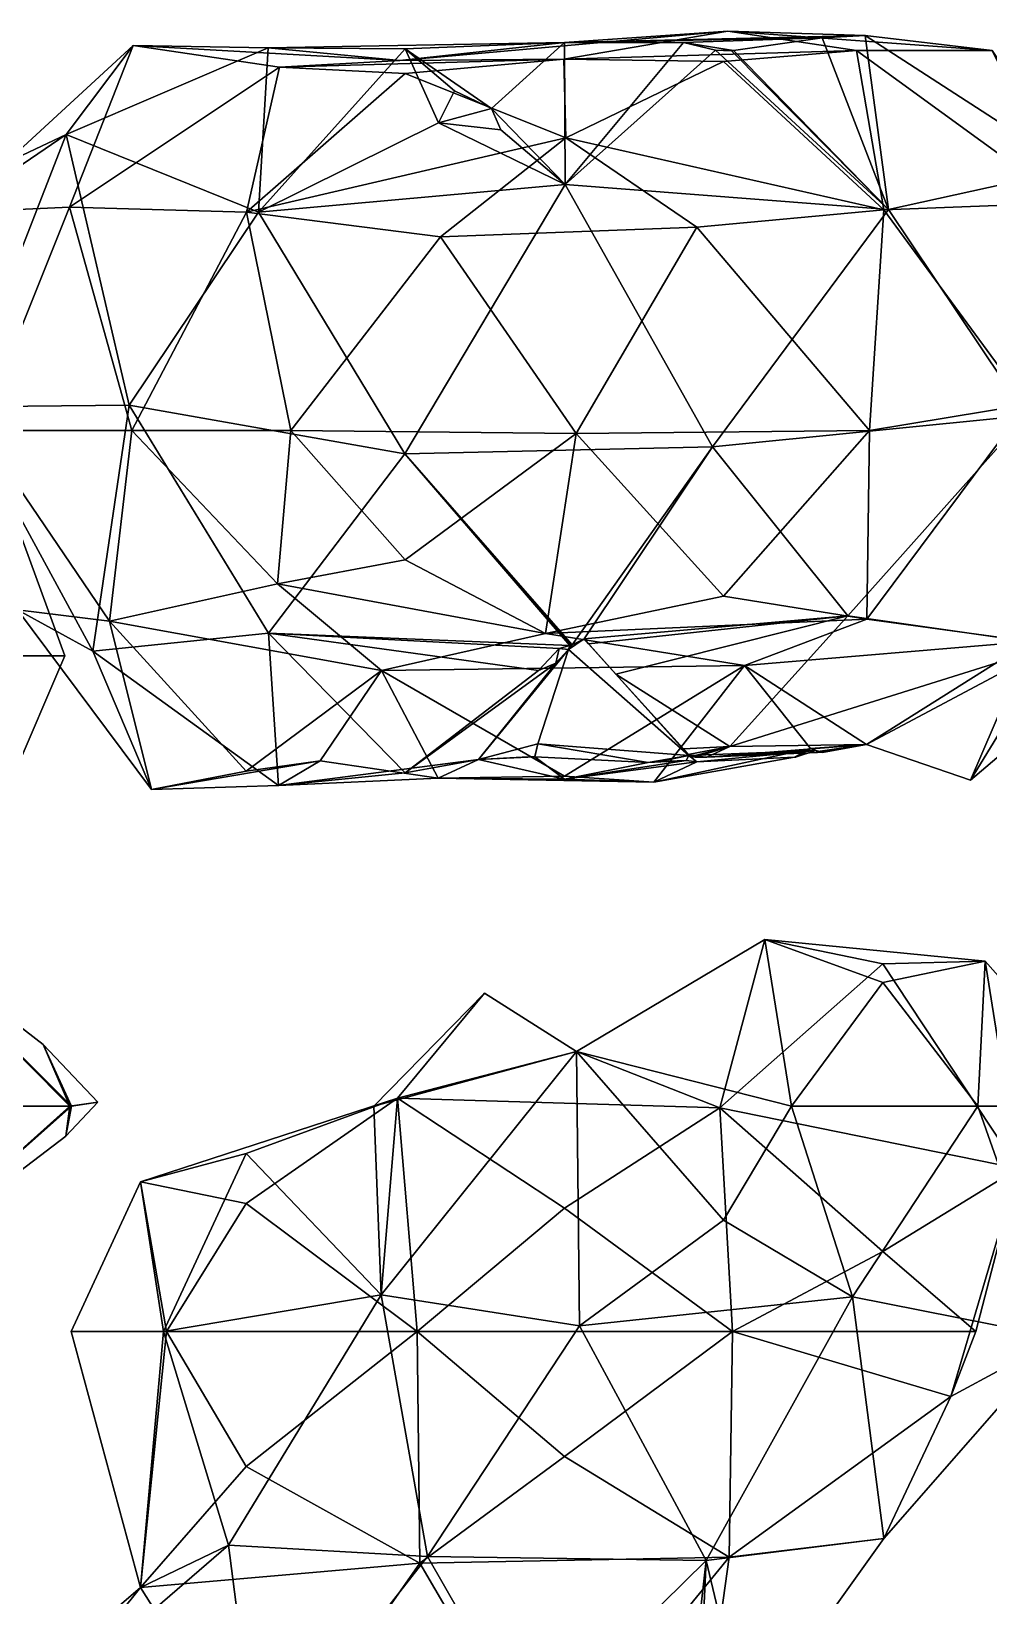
# Model space of a CAD drawing. Extents: x 290095 to 295679, y 4553756 to 4561441.
# Drawn here: x 292763.4 to 292839.2, y 4557870.4 to 4557994.2 of the extents above; entities that cross this region are included whole.
import ezdxf

# ---------------------------------------------------------------- set-up
doc = ezdxf.new("R2010")
doc.units = 0
doc.layers.add('Au_ppm_Pref_-_0_5', color=7, linetype='CONTINUOUS')

msp = doc.modelspace()

# ---------------------------------------------------------------- linework, layer by layer
at = {"layer": 'Au_ppm_Pref_-_0_5'}
for points in [[(292805.6, 4557991.96, 1835.7), (292818.6, 4557994.16, 1841.07), (292792.62, 4557991.84, 1841.02)], [(292805.66, 4557993.28, 1846.69), (292792.62, 4557991.84, 1841.02), (292818.6, 4557994.16, 1841.07)], [(292805.6, 4557991.96, 1835.7), (292828.77, 4557992.64, 1836.13), (292818.6, 4557994.16, 1841.07)], [(292805.66, 4557993.28, 1846.69), (292818.6, 4557994.16, 1841.07), (292829.46, 4557993.83, 1846.32)], [(292818.6, 4557994.16, 1841.07), (292839.52, 4557992.64, 1841.19), (292829.46, 4557993.83, 1846.32)], [(292839.52, 4557992.64, 1841.19), (292818.6, 4557994.16, 1841.07), (292828.77, 4557992.64, 1836.13)], [(292757.13, 4557979.83, 1841.63), (292766.46, 4557980.24, 1835.26), (292771.51, 4557993.04, 1841.19)], [(292757.13, 4557979.83, 1841.63), (292771.51, 4557993.04, 1841.19), (292766.21, 4557985.99, 1847.69)], [(292771.51, 4557993.04, 1841.19), (292782.2, 4557992.84, 1846.16), (292766.21, 4557985.99, 1847.69)], [(292771.51, 4557993.04, 1841.19), (292766.46, 4557980.24, 1835.26), (292783.08, 4557991.33, 1836.3)], [(292792.62, 4557991.84, 1841.02), (292782.2, 4557992.84, 1846.16), (292771.51, 4557993.04, 1841.19)], [(292792.62, 4557991.84, 1841.02), (292771.51, 4557993.04, 1841.19), (292783.08, 4557991.33, 1836.3)], [(292805.66, 4557993.28, 1846.69), (292793.05, 4557992.77, 1851.26), (292782.2, 4557992.84, 1846.16)], [(292805.66, 4557993.28, 1846.69), (292782.2, 4557992.84, 1846.16), (292792.62, 4557991.84, 1841.02)], [(292793.05, 4557992.77, 1851.26), (292805.66, 4557993.28, 1846.69), (292799.87, 4557988.06, 1851.97)], [(292805.72, 4557982.03, 1853.85), (292799.87, 4557988.06, 1851.97), (292805.66, 4557993.28, 1846.69)], [(292805.66, 4557993.28, 1846.69), (292829.46, 4557993.83, 1846.32), (292826.05, 4557993.65, 1847.88)], [(292815.07, 4557993.26, 1850.22), (292805.66, 4557993.28, 1846.69), (292826.05, 4557993.65, 1847.88)], [(292815.07, 4557993.26, 1850.22), (292805.72, 4557982.03, 1853.85), (292805.66, 4557993.28, 1846.69)], [(292817.6, 4557992.67, 1851.54), (292805.72, 4557982.03, 1853.85), (292815.07, 4557993.26, 1850.22)], [(292815.07, 4557993.26, 1850.22), (292826.05, 4557993.65, 1847.88), (292819.04, 4557992.65, 1851.41)], [(292817.6, 4557992.67, 1851.54), (292815.07, 4557993.26, 1850.22), (292819.04, 4557992.65, 1851.41)], [(292831.3, 4557980.07, 1853.14), (292819.04, 4557992.65, 1851.41), (292826.05, 4557993.65, 1847.88)], [(292829.46, 4557993.83, 1846.32), (292831.3, 4557980.07, 1853.14), (292826.05, 4557993.65, 1847.88)], [(292829.46, 4557993.83, 1846.32), (292839.52, 4557992.64, 1841.19), (292845.82, 4557983.26, 1847)], [(292831.3, 4557980.07, 1853.14), (292829.46, 4557993.83, 1846.32), (292845.82, 4557983.26, 1847)], [(292781.43, 4557979.85, 1852.87), (292766.21, 4557985.99, 1847.69), (292782.2, 4557992.84, 1846.16)], [(292781.43, 4557979.85, 1852.87), (292782.2, 4557992.84, 1846.16), (292793.05, 4557992.77, 1851.26)], [(292793.05, 4557992.77, 1851.26), (292795.68, 4557986.91, 1852.43), (292781.43, 4557979.85, 1852.87)], [(292805.6, 4557991.96, 1835.7), (292792.62, 4557991.84, 1841.02), (292783.08, 4557991.33, 1836.3)], [(292805.6, 4557991.96, 1835.7), (292783.08, 4557991.33, 1836.3), (292793.05, 4557990.81, 1831.78)], [(292793.05, 4557992.77, 1851.26), (292796.96, 4557989.45, 1852.06), (292795.68, 4557986.91, 1852.43)], [(292799.87, 4557988.06, 1851.97), (292796.96, 4557989.45, 1852.06), (292793.05, 4557992.77, 1851.26)], [(292805.6, 4557991.96, 1835.7), (292793.05, 4557990.81, 1831.78), (292805.77, 4557985.73, 1829.26)], [(292805.6, 4557991.96, 1835.7), (292818.25, 4557991.77, 1831.46), (292828.77, 4557992.64, 1836.13)], [(292805.6, 4557991.96, 1835.7), (292805.77, 4557985.73, 1829.26), (292818.25, 4557991.77, 1831.46)], [(292805.72, 4557982.03, 1853.85), (292817.6, 4557992.67, 1851.54), (292831.3, 4557980.07, 1853.14)], [(292830.95, 4557980.03, 1828.75), (292818.25, 4557991.77, 1831.46), (292805.77, 4557985.73, 1829.26)], [(292818.73, 4557992.63, 1851.5), (292818.89, 4557992.6, 1851.5), (292817.6, 4557992.67, 1851.54)], [(292817.6, 4557992.67, 1851.54), (292818.89, 4557992.6, 1851.5), (292831.3, 4557980.07, 1853.14)], [(292817.6, 4557992.67, 1851.54), (292819.04, 4557992.65, 1851.41), (292818.73, 4557992.63, 1851.5)], [(292818.25, 4557991.77, 1831.46), (292830.95, 4557980.03, 1828.75), (292828.77, 4557992.64, 1836.13)], [(292818.73, 4557992.63, 1851.5), (292819.04, 4557992.65, 1851.41), (292818.89, 4557992.6, 1851.5)], [(292818.89, 4557992.6, 1851.5), (292819.04, 4557992.65, 1851.41), (292831.3, 4557980.07, 1853.14)], [(292830.95, 4557980.03, 1828.75), (292845.37, 4557980.58, 1835.34), (292828.77, 4557992.64, 1836.13)], [(292839.52, 4557992.64, 1841.19), (292828.77, 4557992.64, 1836.13), (292845.37, 4557980.58, 1835.34)], [(292783.08, 4557991.33, 1836.3), (292766.46, 4557980.24, 1835.26), (292780.48, 4557979.86, 1830.03)], [(292780.48, 4557979.86, 1830.03), (292793.05, 4557990.81, 1831.78), (292783.08, 4557991.33, 1836.3)], [(292780.48, 4557979.86, 1830.03), (292805.77, 4557985.73, 1829.26), (292793.05, 4557990.81, 1831.78)], [(292795.68, 4557986.91, 1852.43), (292796.96, 4557989.45, 1852.06), (292799.87, 4557988.06, 1851.97)], [(292800.62, 4557986.35, 1852.8), (292795.68, 4557986.91, 1852.43), (292799.87, 4557988.06, 1851.97)], [(292800.62, 4557986.35, 1852.8), (292799.87, 4557988.06, 1851.97), (292805.72, 4557982.03, 1853.85)], [(292795.68, 4557986.91, 1852.43), (292805.72, 4557982.03, 1853.85), (292781.43, 4557979.85, 1852.87)], [(292805.72, 4557982.03, 1853.85), (292795.68, 4557986.91, 1852.43), (292800.62, 4557986.35, 1852.8)], [(292757.13, 4557979.83, 1841.63), (292766.21, 4557985.99, 1847.69), (292754.35, 4557980.39, 1847.13)], [(292757.79, 4557964.46, 1846.84), (292754.35, 4557980.39, 1847.13), (292766.21, 4557985.99, 1847.69)], [(292771.2, 4557964.59, 1852.24), (292757.79, 4557964.46, 1846.84), (292766.21, 4557985.99, 1847.69)], [(292781.43, 4557979.85, 1852.87), (292771.2, 4557964.59, 1852.24), (292766.21, 4557985.99, 1847.69)], [(292780.48, 4557979.86, 1830.03), (292795.83, 4557977.89, 1825.51), (292805.77, 4557985.73, 1829.26)], [(292795.83, 4557977.89, 1825.51), (292816.13, 4557978.65, 1824.95), (292805.77, 4557985.73, 1829.26)], [(292816.13, 4557978.65, 1824.95), (292830.95, 4557980.03, 1828.75), (292805.77, 4557985.73, 1829.26)], [(292842.24, 4557963.75, 1852.61), (292831.3, 4557980.07, 1853.14), (292845.82, 4557983.26, 1847)], [(292805.72, 4557982.03, 1853.85), (292793.02, 4557960.73, 1854.44), (292781.43, 4557979.85, 1852.87)], [(292793.02, 4557960.73, 1854.44), (292805.72, 4557982.03, 1853.85), (292817.37, 4557961.28, 1855.17)], [(292817.37, 4557961.28, 1855.17), (292805.72, 4557982.03, 1853.85), (292831.3, 4557980.07, 1853.14)], [(292845.37, 4557980.58, 1835.34), (292830.95, 4557980.03, 1828.75), (292842.26, 4557964.64, 1829.58)], [(292759.36, 4557962.57, 1835.98), (292766.46, 4557980.24, 1835.26), (292757.13, 4557979.83, 1841.63)], [(292771.39, 4557962.57, 1829.68), (292766.46, 4557980.24, 1835.26), (292759.36, 4557962.57, 1835.98)], [(292780.48, 4557979.86, 1830.03), (292766.46, 4557980.24, 1835.26), (292771.39, 4557962.57, 1829.68)], [(292771.2, 4557964.59, 1852.24), (292781.43, 4557979.85, 1852.87), (292793.02, 4557960.73, 1854.44)], [(292780.48, 4557979.86, 1830.03), (292771.39, 4557962.57, 1829.68), (292783.98, 4557962.57, 1825.04)], [(292780.48, 4557979.86, 1830.03), (292783.98, 4557962.57, 1825.04), (292795.83, 4557977.89, 1825.51)], [(292829.8, 4557962.57, 1823.87), (292830.95, 4557980.03, 1828.75), (292816.13, 4557978.65, 1824.95)], [(292842.24, 4557963.75, 1852.61), (292817.37, 4557961.28, 1855.17), (292831.3, 4557980.07, 1853.14)], [(292842.26, 4557964.64, 1829.58), (292830.95, 4557980.03, 1828.75), (292829.8, 4557962.57, 1823.87)], [(292795.83, 4557977.89, 1825.51), (292806.59, 4557962.35, 1823.22), (292816.13, 4557978.65, 1824.95)], [(292816.13, 4557978.65, 1824.95), (292806.59, 4557962.35, 1823.22), (292829.8, 4557962.57, 1823.87)], [(292795.83, 4557977.89, 1825.51), (292783.98, 4557962.57, 1825.04), (292806.59, 4557962.35, 1823.22)], [(292771.2, 4557964.59, 1852.24), (292768.32, 4557945.11, 1846.98), (292757.79, 4557964.46, 1846.84)], [(292768.32, 4557945.11, 1846.98), (292762.35, 4557948.39, 1841.19), (292757.79, 4557964.46, 1846.84)], [(292782.23, 4557946.53, 1851.64), (292768.32, 4557945.11, 1846.98), (292771.2, 4557964.59, 1852.24)], [(292771.2, 4557964.59, 1852.24), (292793.02, 4557960.73, 1854.44), (292782.23, 4557946.53, 1851.64)], [(292842.53, 4557945.87, 1835.73), (292842.26, 4557964.64, 1829.58), (292829.58, 4557947.66, 1829.68)], [(292829.58, 4557947.66, 1829.68), (292842.26, 4557964.64, 1829.58), (292829.8, 4557962.57, 1823.87)], [(292842.24, 4557963.75, 1852.61), (292828.08, 4557947.92, 1852.3), (292817.37, 4557961.28, 1855.17)], [(292842.24, 4557963.75, 1852.61), (292844.34, 4557945.58, 1847.46), (292828.08, 4557947.92, 1852.3)], [(292771.39, 4557962.57, 1829.68), (292759.36, 4557962.57, 1835.98), (292769.63, 4557947.48, 1836.18)], [(292769.63, 4557947.48, 1836.18), (292759.36, 4557962.57, 1835.98), (292762.35, 4557948.39, 1841.19)], [(292782.94, 4557950.44, 1830.04), (292771.39, 4557962.57, 1829.68), (292769.63, 4557947.48, 1836.18)], [(292771.39, 4557962.57, 1829.68), (292782.94, 4557950.44, 1830.04), (292783.98, 4557962.57, 1825.04)], [(292782.94, 4557950.44, 1830.04), (292793.05, 4557952.33, 1825.9), (292783.98, 4557962.57, 1825.04)], [(292783.98, 4557962.57, 1825.04), (292793.05, 4557952.33, 1825.9), (292806.59, 4557962.35, 1823.22)], [(292804.14, 4557946.51, 1830.11), (292806.59, 4557962.35, 1823.22), (292793.05, 4557952.33, 1825.9)], [(292804.14, 4557946.51, 1830.11), (292818.25, 4557949.47, 1824.95), (292806.59, 4557962.35, 1823.22)], [(292829.8, 4557962.57, 1823.87), (292806.59, 4557962.35, 1823.22), (292818.25, 4557949.47, 1824.95)], [(292818.25, 4557949.47, 1824.95), (292829.58, 4557947.66, 1829.68), (292829.8, 4557962.57, 1823.87)], [(292793.02, 4557960.73, 1854.44), (292817.37, 4557961.28, 1855.17), (292806.25, 4557945.63, 1851.33)], [(292807.2, 4557946.09, 1851.46), (292806.25, 4557945.63, 1851.33), (292817.37, 4557961.28, 1855.17)], [(292828.08, 4557947.92, 1852.3), (292807.2, 4557946.09, 1851.46), (292817.37, 4557961.28, 1855.17)], [(292782.23, 4557946.53, 1851.64), (292793.02, 4557960.73, 1854.44), (292806.08, 4557945.56, 1851.32)], [(292806.16, 4557945.59, 1851.32), (292806.08, 4557945.56, 1851.32), (292793.02, 4557960.73, 1854.44)], [(292806.25, 4557945.63, 1851.33), (292806.16, 4557945.59, 1851.32), (292793.02, 4557960.73, 1854.44)], [(292759.41, 4557944.75, 1874.87), (292766.1, 4557944.75, 1876.83), (292762.4, 4557954.85, 1876.83)], [(292762.4, 4557954.85, 1876.83), (292766.1, 4557944.75, 1876.83), (292760.76, 4557944.75, 1879.42)], [(292804.14, 4557946.51, 1830.11), (292793.05, 4557952.33, 1825.9), (292782.94, 4557950.44, 1830.04)], [(292782.94, 4557950.44, 1830.04), (292769.63, 4557947.48, 1836.18), (292791.18, 4557943.59, 1834.98)], [(292804.14, 4557946.51, 1830.11), (292782.94, 4557950.44, 1830.04), (292791.18, 4557943.59, 1834.98)], [(292768.32, 4557945.11, 1846.98), (292772.97, 4557934.17, 1841.19), (292762.35, 4557948.39, 1841.19)], [(292762.35, 4557948.39, 1841.19), (292772.97, 4557934.17, 1841.19), (292769.63, 4557947.48, 1836.18)], [(292804.14, 4557946.51, 1830.11), (292829.58, 4557947.66, 1829.68), (292818.25, 4557949.47, 1824.95)], [(292772.97, 4557934.17, 1841.19), (292780.45, 4557935.63, 1838.15), (292769.63, 4557947.48, 1836.18)], [(292769.63, 4557947.48, 1836.18), (292780.45, 4557935.63, 1838.15), (292791.18, 4557943.59, 1834.98)], [(292804.14, 4557946.51, 1830.11), (292819.91, 4557943.99, 1834.56), (292829.58, 4557947.66, 1829.68)], [(292828.08, 4557947.92, 1852.3), (292807.56, 4557945.7, 1851.38), (292807.2, 4557946.09, 1851.46)], [(292828.08, 4557947.92, 1852.3), (292809.72, 4557943.31, 1850.18), (292807.56, 4557945.7, 1851.38)], [(292809.72, 4557943.31, 1850.18), (292828.08, 4557947.92, 1852.3), (292818.74, 4557937.58, 1847.3)], [(292818.74, 4557937.58, 1847.3), (292828.08, 4557947.92, 1852.3), (292844.34, 4557945.58, 1847.46)], [(292842.53, 4557945.87, 1835.73), (292829.58, 4557947.66, 1829.68), (292819.91, 4557943.99, 1834.56)], [(292782.23, 4557946.53, 1851.64), (292783.02, 4557934.5, 1845.82), (292768.32, 4557945.11, 1846.98)], [(292782.23, 4557946.53, 1851.64), (292805.23, 4557945.32, 1851.3), (292803.61, 4557943.58, 1851.1)], [(292782.23, 4557946.53, 1851.64), (292806.08, 4557945.56, 1851.32), (292805.23, 4557945.32, 1851.3)], [(292782.23, 4557946.53, 1851.64), (292803.61, 4557943.58, 1851.1), (292793.05, 4557935.5, 1850.21)], [(292782.23, 4557946.53, 1851.64), (292793.05, 4557935.5, 1850.21), (292783.02, 4557934.5, 1845.82)], [(292804.14, 4557946.51, 1830.11), (292791.18, 4557943.59, 1834.98), (292819.91, 4557943.99, 1834.56)], [(292805.96, 4557945.26, 1851.18), (292806.25, 4557945.63, 1851.33), (292807.2, 4557946.09, 1851.46)], [(292815.51, 4557936.85, 1845.79), (292805.96, 4557945.26, 1851.18), (292807.2, 4557946.09, 1851.46)], [(292807.2, 4557946.09, 1851.46), (292809.72, 4557943.31, 1850.18), (292815.51, 4557936.85, 1845.79)], [(292807.2, 4557946.09, 1851.46), (292807.56, 4557945.7, 1851.38), (292809.72, 4557943.31, 1850.18)], [(292842.53, 4557945.87, 1835.73), (292837.81, 4557934.91, 1841.19), (292851.55, 4557946.57, 1841.19)], [(292851.55, 4557946.57, 1841.19), (292837.81, 4557934.91, 1841.19), (292844.34, 4557945.58, 1847.46)], [(292759.41, 4557944.75, 1874.87), (292762.01, 4557935.2, 1876.83), (292766.1, 4557944.75, 1876.83)], [(292762.01, 4557935.2, 1876.83), (292760.76, 4557944.75, 1879.42), (292766.1, 4557944.75, 1876.83)], [(292768.32, 4557945.11, 1846.98), (292783.02, 4557934.5, 1845.82), (292772.97, 4557934.17, 1841.19)], [(292804.97, 4557944.16, 1850.73), (292805.96, 4557945.26, 1851.18), (292798.85, 4557936.55, 1847.13)], [(292803.54, 4557937.78, 1847.64), (292798.85, 4557936.55, 1847.13), (292805.96, 4557945.26, 1851.18)], [(292803.54, 4557937.78, 1847.64), (292805.96, 4557945.26, 1851.18), (292815.51, 4557936.85, 1845.79)], [(292803.61, 4557943.58, 1851.1), (292805.23, 4557945.32, 1851.3), (292804.97, 4557944.16, 1850.73)], [(292804.97, 4557944.16, 1850.73), (292805.23, 4557945.32, 1851.3), (292805.96, 4557945.26, 1851.18)], [(292806.08, 4557945.56, 1851.32), (292805.96, 4557945.26, 1851.18), (292805.23, 4557945.32, 1851.3)], [(292805.96, 4557945.26, 1851.18), (292806.16, 4557945.59, 1851.32), (292806.25, 4557945.63, 1851.33)], [(292806.16, 4557945.59, 1851.32), (292805.96, 4557945.26, 1851.18), (292806.08, 4557945.56, 1851.32)], [(292818.74, 4557937.58, 1847.3), (292844.34, 4557945.58, 1847.46), (292829.57, 4557937.73, 1841.2)], [(292842.53, 4557945.87, 1835.73), (292819.91, 4557943.99, 1834.56), (292829.57, 4557937.73, 1841.2)], [(292842.53, 4557945.87, 1835.73), (292829.57, 4557937.73, 1841.2), (292837.81, 4557934.91, 1841.19)], [(292829.57, 4557937.73, 1841.2), (292844.34, 4557945.58, 1847.46), (292837.81, 4557934.91, 1841.19)], [(292780.45, 4557935.63, 1838.15), (292786.32, 4557936.45, 1841.19), (292791.18, 4557943.59, 1834.98)], [(292786.32, 4557936.45, 1841.19), (292795.66, 4557935.07, 1842.67), (292791.18, 4557943.59, 1834.98)], [(292805.65, 4557935.22, 1838.01), (292819.91, 4557943.99, 1834.56), (292791.18, 4557943.59, 1834.98)], [(292795.66, 4557935.07, 1842.67), (292805.65, 4557935.22, 1838.01), (292791.18, 4557943.59, 1834.98)], [(292793.05, 4557935.5, 1850.21), (292803.61, 4557943.58, 1851.1), (292804.97, 4557944.16, 1850.73)], [(292793.05, 4557935.5, 1850.21), (292804.97, 4557944.16, 1850.73), (292798.85, 4557936.55, 1847.13)], [(292812.72, 4557934.75, 1841.19), (292819.91, 4557943.99, 1834.56), (292805.65, 4557935.22, 1838.01)], [(292825.14, 4557937.41, 1840.81), (292819.91, 4557943.99, 1834.56), (292812.72, 4557934.75, 1841.19)], [(292829.57, 4557937.73, 1841.2), (292819.91, 4557943.99, 1834.56), (292825.14, 4557937.41, 1840.81)], [(292815.07, 4557937.39, 1847.27), (292809.72, 4557943.31, 1850.18), (292818.74, 4557937.58, 1847.3)], [(292809.72, 4557943.31, 1850.18), (292815.07, 4557937.39, 1847.27), (292815.51, 4557936.85, 1845.79)], [(292803.3, 4557936.78, 1847.17), (292798.85, 4557936.55, 1847.13), (292803.54, 4557937.78, 1847.64)], [(292803.32, 4557936.77, 1847.15), (292803.3, 4557936.78, 1847.17), (292803.54, 4557937.78, 1847.64)], [(292812.27, 4557936.31, 1845.88), (292803.32, 4557936.77, 1847.15), (292803.54, 4557937.78, 1847.64)], [(292812.27, 4557936.31, 1845.88), (292803.54, 4557937.78, 1847.64), (292815.51, 4557936.85, 1845.79)], [(292823.86, 4557936.72, 1841.2), (292825.14, 4557937.41, 1840.81), (292812.72, 4557934.75, 1841.19)], [(292815.07, 4557937.39, 1847.27), (292818.74, 4557937.58, 1847.3), (292815.46, 4557936.94, 1846.58)], [(292815.07, 4557937.39, 1847.27), (292815.46, 4557936.94, 1846.58), (292815.51, 4557936.85, 1845.79)], [(292815.46, 4557936.94, 1846.58), (292818.74, 4557937.58, 1847.3), (292815.61, 4557936.75, 1845.97)], [(292815.51, 4557936.85, 1845.79), (292825.55, 4557937.26, 1841.19), (292816.13, 4557936.36, 1844.65)], [(292816.92, 4557936.73, 1845.45), (292825.55, 4557937.26, 1841.19), (292815.51, 4557936.85, 1845.79)], [(292815.61, 4557936.75, 1845.97), (292818.74, 4557937.58, 1847.3), (292816, 4557936.73, 1845.8)], [(292816, 4557936.73, 1845.8), (292818.74, 4557937.58, 1847.3), (292816.92, 4557936.73, 1845.45)], [(292816.13, 4557936.36, 1844.65), (292825.55, 4557937.26, 1841.19), (292823.86, 4557936.72, 1841.2)], [(292825.68, 4557937.1, 1841.4), (292816.92, 4557936.73, 1845.45), (292829.57, 4557937.73, 1841.2)], [(292816.92, 4557936.73, 1845.45), (292818.74, 4557937.58, 1847.3), (292829.57, 4557937.73, 1841.2)], [(292825.68, 4557937.1, 1841.4), (292825.55, 4557937.26, 1841.19), (292816.92, 4557936.73, 1845.45)], [(292823.86, 4557936.72, 1841.2), (292823.94, 4557936.74, 1841.19), (292825.14, 4557937.41, 1840.81)], [(292823.86, 4557936.72, 1841.2), (292825.55, 4557937.26, 1841.19), (292823.94, 4557936.74, 1841.19)], [(292825.55, 4557937.26, 1841.19), (292825.14, 4557937.41, 1840.81), (292823.94, 4557936.74, 1841.19)], [(292829.57, 4557937.73, 1841.2), (292825.14, 4557937.41, 1840.81), (292825.7, 4557937.17, 1841.09)], [(292825.14, 4557937.41, 1840.81), (292825.55, 4557937.26, 1841.19), (292825.7, 4557937.17, 1841.09)], [(292825.55, 4557937.26, 1841.19), (292826.08, 4557937.11, 1841.2), (292825.7, 4557937.17, 1841.09)], [(292825.55, 4557937.26, 1841.19), (292826.1, 4557937.13, 1841.24), (292826.08, 4557937.11, 1841.2)], [(292825.68, 4557937.1, 1841.4), (292826.1, 4557937.13, 1841.24), (292825.55, 4557937.26, 1841.19)], [(292825.68, 4557937.1, 1841.4), (292829.57, 4557937.73, 1841.2), (292826.1, 4557937.13, 1841.24)], [(292829.57, 4557937.73, 1841.2), (292825.7, 4557937.17, 1841.09), (292826.08, 4557937.11, 1841.2)], [(292826.1, 4557937.13, 1841.24), (292829.57, 4557937.73, 1841.2), (292826.08, 4557937.11, 1841.2)], [(292783.02, 4557934.5, 1845.82), (292786.32, 4557936.45, 1841.19), (292772.97, 4557934.17, 1841.19)], [(292772.97, 4557934.17, 1841.19), (292786.32, 4557936.45, 1841.19), (292780.45, 4557935.63, 1838.15)], [(292798.85, 4557936.55, 1847.13), (292783.02, 4557934.5, 1845.82), (292793.05, 4557935.5, 1850.21)], [(292783.02, 4557934.5, 1845.82), (292798.85, 4557936.55, 1847.13), (292795.66, 4557935.07, 1842.67)], [(292783.02, 4557934.5, 1845.82), (292795.66, 4557935.07, 1842.67), (292786.32, 4557936.45, 1841.19)], [(292795.66, 4557935.07, 1842.67), (292798.85, 4557936.55, 1847.13), (292805.65, 4557935, 1844.44)], [(292798.85, 4557936.55, 1847.13), (292803.3, 4557936.78, 1847.17), (292803.32, 4557936.77, 1847.15)], [(292798.85, 4557936.55, 1847.13), (292803.32, 4557936.77, 1847.15), (292805.65, 4557935, 1844.44)], [(292803.32, 4557936.77, 1847.15), (292812.27, 4557936.31, 1845.88), (292805.65, 4557935, 1844.44)], [(292815.3, 4557936.47, 1845.27), (292816.13, 4557936.36, 1844.65), (292805.65, 4557935, 1844.44)], [(292812.27, 4557936.31, 1845.88), (292815.3, 4557936.47, 1845.27), (292805.65, 4557935, 1844.44)], [(292812.72, 4557934.75, 1841.19), (292805.65, 4557935, 1844.44), (292816.13, 4557936.36, 1844.65)], [(292813.17, 4557936.4, 1845.83), (292812.27, 4557936.31, 1845.88), (292815.51, 4557936.85, 1845.79)], [(292812.27, 4557936.31, 1845.88), (292813.17, 4557936.4, 1845.83), (292815.3, 4557936.47, 1845.27)], [(292816.13, 4557936.36, 1844.65), (292823.86, 4557936.72, 1841.2), (292812.72, 4557934.75, 1841.19)], [(292815.51, 4557936.85, 1845.79), (292815.3, 4557936.47, 1845.27), (292813.17, 4557936.4, 1845.83)], [(292815.51, 4557936.85, 1845.79), (292816.13, 4557936.36, 1844.65), (292815.3, 4557936.47, 1845.27)], [(292815.46, 4557936.94, 1846.58), (292815.61, 4557936.75, 1845.97), (292815.51, 4557936.85, 1845.79)], [(292816, 4557936.73, 1845.8), (292815.51, 4557936.85, 1845.79), (292815.61, 4557936.75, 1845.97)], [(292815.51, 4557936.85, 1845.79), (292816, 4557936.73, 1845.8), (292816.92, 4557936.73, 1845.45)], [(292812.72, 4557934.75, 1841.19), (292805.65, 4557935.22, 1838.01), (292795.66, 4557935.07, 1842.67)], [(292812.72, 4557934.75, 1841.19), (292795.66, 4557935.07, 1842.67), (292805.65, 4557935, 1844.44)], [(292766.5, 4557909.11, 1883.41), (292746.89, 4557909.11, 1887.34), (292752.56, 4557923.13, 1882.77)], [(292766.62, 4557909.11, 1882.18), (292752.56, 4557923.13, 1882.77), (292749.12, 4557909.11, 1879.72)], [(292766.5, 4557909.11, 1883.41), (292752.56, 4557923.13, 1882.77), (292764.39, 4557914.01, 1882.77)], [(292766.62, 4557909.11, 1882.18), (292764.39, 4557914.01, 1882.77), (292752.56, 4557923.13, 1882.77)], [(292823.63, 4557909.11, 1880.23), (292806.61, 4557913.45, 1877.55), (292821.52, 4557922.31, 1876.83)], [(292821.52, 4557922.31, 1876.83), (292806.61, 4557913.45, 1877.55), (292817.96, 4557908.99, 1870.91)], [(292821.52, 4557922.31, 1876.83), (292817.96, 4557908.99, 1870.91), (292830.85, 4557920.39, 1873.07)], [(292823.63, 4557909.11, 1880.23), (292821.52, 4557922.31, 1876.83), (292830.85, 4557918.9, 1880.09)], [(292821.52, 4557922.31, 1876.83), (292838.97, 4557920.6, 1876.83), (292830.85, 4557918.9, 1880.09)], [(292838.97, 4557920.6, 1876.83), (292821.52, 4557922.31, 1876.83), (292830.85, 4557920.39, 1873.07)], [(292841.57, 4557904.18, 1872.06), (292830.85, 4557920.39, 1873.07), (292817.96, 4557908.99, 1870.91)], [(292841.57, 4557904.18, 1872.06), (292838.97, 4557920.6, 1876.83), (292830.85, 4557920.39, 1873.07)], [(292838.97, 4557920.6, 1876.83), (292838.39, 4557909.11, 1880.38), (292830.85, 4557918.9, 1880.09)], [(292849.13, 4557909.11, 1876.83), (292838.39, 4557909.11, 1880.38), (292838.97, 4557920.6, 1876.83)], [(292841.57, 4557904.18, 1872.06), (292849.13, 4557909.11, 1876.83), (292838.97, 4557920.6, 1876.83)], [(292823.63, 4557909.11, 1880.23), (292830.85, 4557918.9, 1880.09), (292838.39, 4557909.11, 1880.38)], [(292790.57, 4557909.11, 1876.83), (292799.32, 4557918.07, 1876.83), (292806.61, 4557913.45, 1877.55)], [(292790.57, 4557909.11, 1876.83), (292792.43, 4557909.76, 1870.81), (292799.32, 4557918.07, 1876.83)], [(292799.32, 4557918.07, 1876.83), (292792.43, 4557909.76, 1870.81), (292806.61, 4557913.45, 1877.55)], [(292764.39, 4557914.01, 1882.77), (292768.71, 4557909.43, 1882.62), (292766.5, 4557909.11, 1883.41)], [(292764.39, 4557914.01, 1882.77), (292766.62, 4557909.11, 1882.18), (292768.71, 4557909.43, 1882.62)], [(292790.57, 4557909.11, 1876.83), (292806.61, 4557913.45, 1877.55), (292791.14, 4557894.18, 1878.02)], [(292806.84, 4557891.75, 1880.52), (292791.14, 4557894.18, 1878.02), (292806.61, 4557913.45, 1877.55)], [(292806.61, 4557913.45, 1877.55), (292792.43, 4557909.76, 1870.81), (292817.96, 4557908.99, 1870.91)], [(292806.84, 4557891.75, 1880.52), (292806.61, 4557913.45, 1877.55), (292818.25, 4557900.1, 1879.76)], [(292818.25, 4557900.1, 1879.76), (292806.61, 4557913.45, 1877.55), (292823.63, 4557909.11, 1880.23)], [(292766.5, 4557909.11, 1883.41), (292750.59, 4557894.88, 1882.77), (292746.89, 4557909.11, 1887.34)], [(292766.62, 4557909.11, 1882.18), (292749.12, 4557909.11, 1879.72), (292750.59, 4557894.88, 1882.77)], [(292766.5, 4557909.11, 1883.41), (292766.18, 4557906.75, 1882.77), (292750.59, 4557894.88, 1882.77)], [(292766.62, 4557909.11, 1882.18), (292750.59, 4557894.88, 1882.77), (292766.18, 4557906.75, 1882.77)], [(292768.71, 4557909.43, 1882.62), (292766.62, 4557909.11, 1882.18), (292766.18, 4557906.75, 1882.77)], [(292766.18, 4557906.75, 1882.77), (292766.5, 4557909.11, 1883.41), (292768.71, 4557909.43, 1882.62)], [(292780.45, 4557905.38, 1875.58), (292772.09, 4557903.13, 1870.89), (292792.43, 4557909.76, 1870.81)], [(292772.09, 4557903.13, 1870.89), (292780.45, 4557901.42, 1867.51), (292792.43, 4557909.76, 1870.81)], [(292780.45, 4557905.38, 1875.58), (292792.43, 4557909.76, 1870.81), (292791.14, 4557894.18, 1878.02)], [(292780.45, 4557901.42, 1867.51), (292794, 4557891.3, 1866.99), (292792.43, 4557909.76, 1870.81)], [(292791.14, 4557894.18, 1878.02), (292792.43, 4557909.76, 1870.81), (292790.57, 4557909.11, 1876.83)], [(292794, 4557891.3, 1866.99), (292805.65, 4557901.04, 1867.64), (292792.43, 4557909.76, 1870.81)], [(292817.96, 4557908.99, 1870.91), (292792.43, 4557909.76, 1870.81), (292805.65, 4557901.04, 1867.64)], [(292817.96, 4557908.99, 1870.91), (292805.65, 4557901.04, 1867.64), (292818.95, 4557891.3, 1866.28)], [(292841.57, 4557904.18, 1872.06), (292817.96, 4557908.99, 1870.91), (292830.85, 4557897.62, 1868.78)], [(292817.96, 4557908.99, 1870.91), (292818.95, 4557891.3, 1866.28), (292830.85, 4557897.62, 1868.78)], [(292828.46, 4557894.04, 1880.73), (292818.25, 4557900.1, 1879.76), (292823.63, 4557909.11, 1880.23)], [(292828.46, 4557894.04, 1880.73), (292823.63, 4557909.11, 1880.23), (292838.39, 4557909.11, 1880.38)], [(292828.46, 4557894.04, 1880.73), (292838.39, 4557909.11, 1880.38), (292844.84, 4557890.8, 1876.92)], [(292849.13, 4557909.11, 1876.83), (292844.84, 4557890.8, 1876.92), (292838.39, 4557909.11, 1880.38)], [(292772.09, 4557903.13, 1870.89), (292780.45, 4557905.38, 1875.58), (292773.92, 4557891.3, 1873.97)], [(292773.92, 4557891.3, 1873.97), (292780.45, 4557905.38, 1875.58), (292791.14, 4557894.18, 1878.02)], [(292841.57, 4557904.18, 1872.06), (292830.85, 4557897.62, 1868.78), (292838.22, 4557891.3, 1867.41)], [(292841.57, 4557904.18, 1872.06), (292836.25, 4557886.16, 1869.98), (292844.84, 4557890.8, 1876.92)], [(292841.57, 4557904.18, 1872.06), (292838.22, 4557891.3, 1867.41), (292836.25, 4557886.16, 1869.98)], [(292766.59, 4557891.3, 1870.89), (292772.09, 4557903.13, 1870.89), (292773.92, 4557891.3, 1873.97)], [(292772.09, 4557903.13, 1870.89), (292766.59, 4557891.3, 1870.89), (292774.14, 4557891.3, 1867.91)], [(292772.09, 4557903.13, 1870.89), (292774.14, 4557891.3, 1867.91), (292780.45, 4557901.42, 1867.51)], [(292780.45, 4557901.42, 1867.51), (292774.14, 4557891.3, 1867.91), (292794, 4557891.3, 1866.99)], [(292794, 4557891.3, 1866.99), (292818.95, 4557891.3, 1866.28), (292805.65, 4557901.04, 1867.64)], [(292806.84, 4557891.75, 1880.52), (292818.25, 4557900.1, 1879.76), (292828.46, 4557894.04, 1880.73)], [(292830.85, 4557897.62, 1868.78), (292818.95, 4557891.3, 1866.28), (292838.22, 4557891.3, 1867.41)], [(292773.92, 4557891.3, 1873.97), (292791.14, 4557894.18, 1878.02), (292779.06, 4557874.39, 1877.04)], [(292791.14, 4557894.18, 1878.02), (292794.82, 4557873.48, 1881.42), (292779.06, 4557874.39, 1877.04)], [(292791.14, 4557894.18, 1878.02), (292806.84, 4557891.75, 1880.52), (292794.82, 4557873.48, 1881.42)], [(292816.88, 4557873.17, 1882.22), (292806.84, 4557891.75, 1880.52), (292828.46, 4557894.04, 1880.73)], [(292830.95, 4557874.92, 1876.67), (292816.88, 4557873.17, 1882.22), (292828.46, 4557894.04, 1880.73)], [(292830.95, 4557874.92, 1876.67), (292828.46, 4557894.04, 1880.73), (292844.84, 4557890.8, 1876.92)], [(292816.88, 4557873.17, 1882.22), (292794.82, 4557873.48, 1881.42), (292806.84, 4557891.75, 1880.52)], [(292772.1, 4557871.03, 1871.23), (292766.59, 4557891.3, 1870.89), (292773.92, 4557891.3, 1873.97)], [(292766.59, 4557891.3, 1870.89), (292772.1, 4557871.03, 1871.23), (292774.14, 4557891.3, 1867.91)], [(292772.1, 4557871.03, 1871.23), (292773.92, 4557891.3, 1873.97), (292779.06, 4557874.39, 1877.04)], [(292772.1, 4557871.03, 1871.23), (292780.45, 4557880.6, 1867.32), (292774.14, 4557891.3, 1867.91)], [(292794, 4557891.3, 1866.99), (292774.14, 4557891.3, 1867.91), (292780.45, 4557880.6, 1867.32)], [(292794, 4557891.3, 1866.99), (292780.45, 4557880.6, 1867.32), (292794.21, 4557872.96, 1869.29)], [(292794, 4557891.3, 1866.99), (292794.21, 4557872.96, 1869.29), (292805.65, 4557881.39, 1867.58)], [(292805.65, 4557881.39, 1867.58), (292818.95, 4557891.3, 1866.28), (292794, 4557891.3, 1866.99)], [(292805.65, 4557881.39, 1867.58), (292818.68, 4557873.44, 1870.99), (292818.95, 4557891.3, 1866.28)], [(292818.95, 4557891.3, 1866.28), (292818.68, 4557873.44, 1870.99), (292836.25, 4557886.16, 1869.98)], [(292838.22, 4557891.3, 1867.41), (292818.95, 4557891.3, 1866.28), (292836.25, 4557886.16, 1869.98)], [(292830.95, 4557874.92, 1876.67), (292844.84, 4557890.8, 1876.92), (292836.25, 4557886.16, 1869.98)], [(292836.25, 4557886.16, 1869.98), (292818.68, 4557873.44, 1870.99), (292830.95, 4557874.92, 1876.67)], [(292794.21, 4557872.96, 1869.29), (292780.45, 4557880.6, 1867.32), (292772.1, 4557871.03, 1871.23)], [(292794.21, 4557872.96, 1869.29), (292818.68, 4557873.44, 1870.99), (292805.65, 4557881.39, 1867.58)], [(292781.37, 4557856.34, 1881.85), (292765.12, 4557862.36, 1877.77), (292779.06, 4557874.39, 1877.04)], [(292772.1, 4557871.03, 1871.23), (292779.06, 4557874.39, 1877.04), (292765.12, 4557862.36, 1877.77)], [(292781.37, 4557856.34, 1881.85), (292779.06, 4557874.39, 1877.04), (292794.82, 4557873.48, 1881.42)], [(292815.97, 4557853.98, 1877.66), (292816.88, 4557873.17, 1882.22), (292830.95, 4557874.92, 1876.67)], [(292815.97, 4557853.98, 1877.66), (292830.95, 4557874.92, 1876.67), (292818.68, 4557873.44, 1870.99)], [(292781.93, 4557855.42, 1870.18), (292794.21, 4557872.96, 1869.29), (292772.1, 4557871.03, 1871.23)], [(292781.37, 4557856.34, 1881.85), (292794.82, 4557873.48, 1881.42), (292802.89, 4557859.4, 1885.31)], [(292781.93, 4557855.42, 1870.18), (292804.25, 4557855.76, 1873.44), (292794.21, 4557872.96, 1869.29)], [(292794.21, 4557872.96, 1869.29), (292804.25, 4557855.76, 1873.44), (292818.68, 4557873.44, 1870.99)], [(292794.82, 4557873.48, 1881.42), (292816.88, 4557873.17, 1882.22), (292802.89, 4557859.4, 1885.31)], [(292814.89, 4557855.66, 1887.12), (292802.89, 4557859.4, 1885.31), (292816.88, 4557873.17, 1882.22)], [(292804.25, 4557855.76, 1873.44), (292815.97, 4557853.98, 1877.66), (292818.68, 4557873.44, 1870.99)], [(292814.89, 4557855.66, 1887.12), (292816.88, 4557873.17, 1882.22), (292821.03, 4557855.66, 1882.77)], [(292821.03, 4557855.66, 1882.77), (292816.88, 4557873.17, 1882.22), (292815.97, 4557853.98, 1877.66)], [(292781.93, 4557855.42, 1870.18), (292772.1, 4557871.03, 1871.23), (292754.62, 4557856.09, 1870.84)], [(292772.1, 4557871.03, 1871.23), (292765.12, 4557862.36, 1877.77), (292754.62, 4557856.09, 1870.84)]]:
    msp.add_3dface(points, dxfattribs=at)

doc.saveas('drawing.dxf')
